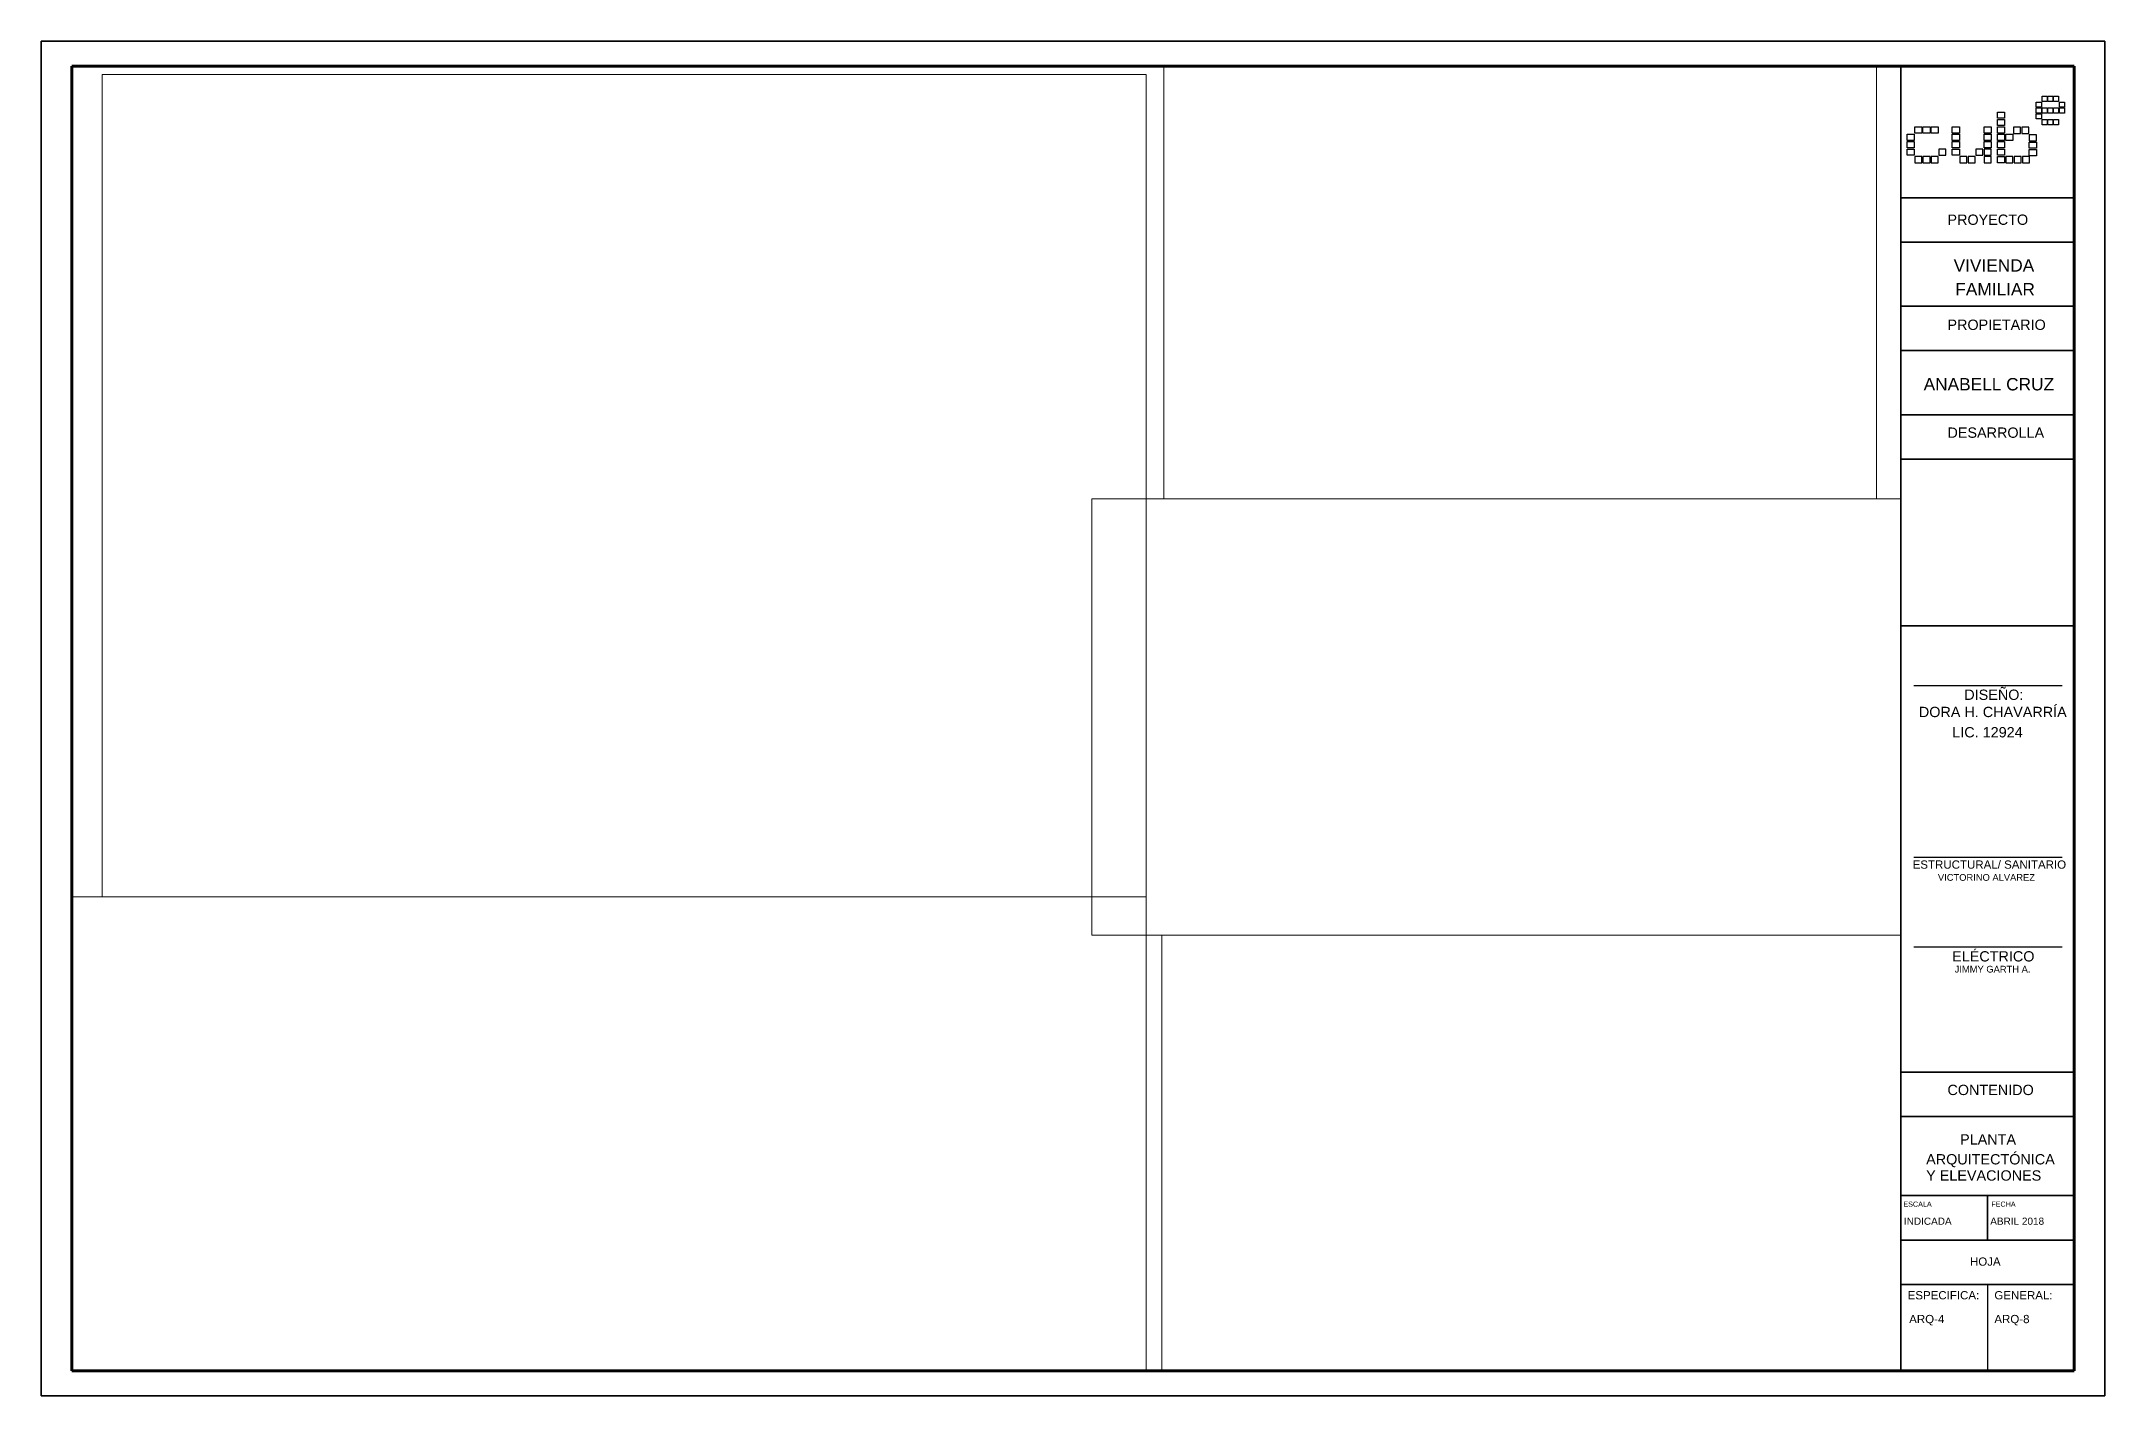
# Paper-space layout '4' of a CAD drawing. Header units: millimetres. Extents: x 115.8 to 182.3, y 122.9 to 166.6.
# The model-space entities are those that its viewports show. They can reach past a viewport. Long polylines and large blocks are cut down to what shows.
import ezdxf

# ---------------------------------------------------------------- set-up
doc = ezdxf.new("R2010")
doc.units = ezdxf.units.MM
doc.header["$LTSCALE"] = 0.5
for name, color, linetype in [('CAJETIN', 6, 'Continuous'), ('curvas', 250, 'Continuous'), ('HATCH', 8, 'Continuous'), ('SectionCutEdges', 7, 'Continuous'), ('Techos', 2, 'Continuous'), ('texto', 3, 'Continuous')]:
    doc.layers.add(name, color=color, linetype=linetype)
doc.styles.add('A', font='arial.ttf')

msp = doc.modelspace()

# ---------------------------------------------------------------- hatches: boundary and pattern name
at = {"layer": 'HATCH', "ltscale": 0.5}
h = msp.add_hatch(dxfattribs=at)
h.set_pattern_fill('AR-CONC', color=256, scale=6)
h.paths.add_polyline_path([(22.378, 49.107), (22.218, 49.107), (22.218, 47.82), (19.871, 47.82), (19.871, 47.67), (22.378, 47.67)])

psp = doc.layouts.new('4')

# ---------------------------------------------------------------- linework, layer by layer
at = {"layer": 'CAJETIN', "color": 0, "lineweight": 100}
for p, q in [((116.809, 165.756), (116.809, 123.735)), ((181.322, 165.756), (116.809, 165.756)), ((181.322, 123.735), (181.322, 165.756)), ((116.809, 123.735), (176.058, 123.735)), ((176.058, 123.735), (181.322, 123.735))]:
    psp.add_line(p, q, dxfattribs=at)
at = {"layer": 'CAJETIN', "color": 0, "lineweight": 35}
psp.add_line((175.735, 123.735), (175.735, 165.756), dxfattribs=at)
at = {"layer": 'CAJETIN', "color": 3, "lineweight": 35}
for p, q in [((181.322, 161.519), (175.735, 161.519)), ((181.322, 160.09), (175.735, 160.09)), ((181.322, 158.023), (175.735, 158.023)), ((181.322, 156.594), (175.735, 156.594)), ((181.322, 154.527), (175.735, 154.527)), ((181.322, 153.098), (175.735, 153.098)), ((181.322, 147.726), (175.735, 147.726)), ((181.322, 129.379), (175.735, 129.379)), ((178.528, 129.379), (178.528, 127.95)), ((181.322, 127.95), (175.735, 127.95))]:
    psp.add_line(p, q, dxfattribs=at)
at = {"layer": 'CAJETIN', "color": 4, "lineweight": 35}
for p, q in [((181.322, 133.36), (175.735, 133.36)), ((181.322, 131.931), (175.735, 131.931)), ((181.322, 126.52), (175.735, 126.52))]:
    psp.add_line(p, q, dxfattribs=at)
at = {"layer": 'CAJETIN', "color": 0, "lineweight": 35}
psp.add_lwpolyline([(115.822, 122.936), (182.302, 122.936), (182.302, 166.556), (115.822, 166.556)], close=True, dxfattribs=at)
at = {"layer": 'curvas', "color": 1, "linetype": 'ByBlock', "lineweight": -2}
for points in [[(178.848, 164.278), (179.076, 164.278), (179.076, 164.078), (178.848, 164.078)], [(180.096, 164.596), (180.26, 164.596), (180.26, 164.43), (180.096, 164.43)], [(180.096, 164.408), (180.26, 164.408), (180.26, 164.242), (180.096, 164.242)], [(180.096, 164.22), (180.26, 164.22), (180.26, 164.054), (180.096, 164.054)], [(180.282, 164.783), (180.446, 164.783), (180.446, 164.618), (180.282, 164.618)], [(180.282, 164.408), (180.446, 164.408), (180.446, 164.242), (180.282, 164.242)], [(180.468, 164.783), (180.632, 164.783), (180.632, 164.618), (180.468, 164.618)], [(180.468, 164.408), (180.632, 164.408), (180.632, 164.242), (180.468, 164.242)], [(180.654, 164.783), (180.818, 164.783), (180.818, 164.618), (180.654, 164.618)], [(180.654, 164.408), (180.818, 164.408), (180.818, 164.242), (180.654, 164.242)], [(180.84, 164.596), (181.004, 164.596), (181.004, 164.43), (180.84, 164.43)], [(180.84, 164.408), (181.004, 164.408), (181.004, 164.242), (180.84, 164.242)], [(175.935, 163.562), (176.163, 163.562), (176.163, 163.362), (175.935, 163.362)], [(176.18, 163.801), (176.408, 163.801), (176.408, 163.6), (176.18, 163.6)], [(176.446, 163.801), (176.674, 163.801), (176.674, 163.6), (176.446, 163.6)], [(176.713, 163.801), (176.941, 163.801), (176.941, 163.6), (176.713, 163.6)], [(177.392, 163.801), (177.62, 163.801), (177.62, 163.6), (177.392, 163.6)], [(177.392, 163.562), (177.62, 163.562), (177.62, 163.362), (177.392, 163.362)], [(178.414, 163.801), (178.642, 163.801), (178.642, 163.6), (178.414, 163.6)], [(178.414, 163.562), (178.642, 163.562), (178.642, 163.362), (178.414, 163.362)], [(178.848, 164.039), (179.076, 164.039), (179.076, 163.839), (178.848, 163.839)], [(178.848, 163.801), (179.076, 163.801), (179.076, 163.6), (178.848, 163.6)], [(178.848, 163.562), (179.076, 163.562), (179.076, 163.362), (178.848, 163.362)], [(179.115, 163.562), (179.343, 163.562), (179.343, 163.362), (179.115, 163.362)], [(179.588, 163.785), (179.359, 163.785), (179.359, 163.585), (179.588, 163.585)], [(179.854, 163.785), (179.626, 163.785), (179.626, 163.585), (179.854, 163.585)], [(179.871, 163.346), (180.099, 163.346), (180.099, 163.547), (179.871, 163.547)], [(180.282, 164.032), (180.446, 164.032), (180.446, 163.866), (180.282, 163.866)], [(180.468, 164.032), (180.632, 164.032), (180.632, 163.866), (180.468, 163.866)], [(180.654, 164.032), (180.818, 164.032), (180.818, 163.866), (180.654, 163.866)], [(175.935, 163.324), (176.163, 163.324), (176.163, 163.123), (175.935, 163.123)], [(175.935, 163.085), (176.163, 163.085), (176.163, 162.885), (175.935, 162.885)], [(177.186, 163.085), (176.957, 163.085), (176.957, 162.885), (177.186, 162.885)], [(177.392, 163.324), (177.62, 163.324), (177.62, 163.123), (177.392, 163.123)], [(177.392, 163.085), (177.62, 163.085), (177.62, 162.885), (177.392, 162.885)], [(178.376, 163.085), (178.148, 163.085), (178.148, 162.885), (178.376, 162.885)], [(178.414, 163.324), (178.642, 163.324), (178.642, 163.123), (178.414, 163.123)], [(178.414, 162.885), (178.642, 162.885), (178.642, 163.085), (178.414, 163.085)], [(178.848, 163.324), (179.076, 163.324), (179.076, 163.123), (178.848, 163.123)], [(178.848, 163.085), (179.076, 163.085), (179.076, 162.885), (178.848, 162.885)], [(179.871, 163.308), (180.099, 163.308), (180.099, 163.108), (179.871, 163.108)], [(179.871, 163.07), (180.099, 163.07), (180.099, 162.869), (179.871, 162.869)], [(176.18, 162.646), (176.408, 162.646), (176.408, 162.846), (176.18, 162.846)], [(176.446, 162.646), (176.674, 162.646), (176.674, 162.846), (176.446, 162.846)], [(176.713, 162.646), (176.941, 162.646), (176.941, 162.846), (176.713, 162.846)], [(177.636, 162.646), (177.864, 162.646), (177.864, 162.846), (177.636, 162.846)], [(177.903, 162.646), (178.131, 162.646), (178.131, 162.846), (177.903, 162.846)], [(178.414, 162.646), (178.642, 162.646), (178.642, 162.846), (178.414, 162.846)], [(178.848, 162.846), (179.076, 162.846), (179.076, 162.646), (178.848, 162.646)], [(179.115, 162.646), (179.343, 162.646), (179.343, 162.846), (179.115, 162.846)], [(179.381, 162.646), (179.609, 162.646), (179.609, 162.846), (179.381, 162.846)], [(179.648, 162.646), (179.876, 162.646), (179.876, 162.846), (179.648, 162.846)]]:
    psp.add_lwpolyline(points, close=True, dxfattribs=at)
at = {"layer": 'Techos', "color": 4}
for p, q in [((176.147, 145.813), (180.93, 145.813)), ((176.147, 140.283), (180.93, 140.283)), ((176.147, 137.387), (180.93, 137.387)), ((178.528, 126.52), (178.528, 123.735))]:
    psp.add_line(p, q, dxfattribs=at)

# ---------------------------------------------------------------- texts
at = {"layer": 'texto', "style": 'A'}
for s, height, p in [('PROYECTO ', 0.3318, (177.235, 160.644)), ('PROPIETARIO', 0.33179, (177.235, 157.26)), ('DESARROLLA', 0.3318, (177.235, 153.786)), ('DISEÑO:', 0.3318, (177.777, 145.345)), ('ESTRUCTURAL/ SANITARIO ', 0.26544, (176.114, 139.909)), ('ELÉCTRICO ', 0.3318, (177.386, 136.92)), ('CONTENIDO ', 0.3318, (177.235, 132.618)), ('PLANTA ', 0.3318, (177.642, 131.023)), ('ARQUITECTÓNICA', 0.33179, (176.548, 130.384)), ('Y ELEVACIONES', 0.33179, (176.548, 129.863)), ('ESCALA', 0.1659, (175.814, 129.022)), ('FECHA', 0.1659, (178.646, 129.022)), ('HOJA', 0.2654, (177.96, 127.122)), ('ESPECIFICA:', 0.26544, (175.952, 126.039)), ('GENERAL:', 0.2654, (178.746, 126.039)), ('ARQ-4', 0.2654, (176.002, 125.272)), ('ARQ-8', 0.2654, (178.746, 125.272))]:
    psp.add_text(s, height=height, dxfattribs=at).set_placement(p)
at = {"layer": 'texto', "color": 2, "style": 'A'}
for s, height, p in [('VIVIENDA ', 0.3982, (177.434, 159.138)), ('FAMILIAR', 0.3982, (177.488, 158.371)), ('ANABELL CRUZ ', 0.39815, (176.468, 155.312)), ('DORA H. CHAVARRÍA', 0.33179, (176.314, 144.79)), ('LIC. 12924', 0.3318, (177.391, 144.137)), ('VICTORINO ALVAREZ', 0.21545, (176.928, 139.519)), ('JIMMY GARTH A.', 0.21545, (177.468, 136.565)), ('INDICADA', 0.2304, (175.832, 128.441)), ('ABRIL 2018', 0.2304, (178.614, 128.441))]:
    psp.add_text(s, height=height, dxfattribs=at).set_placement(p)

# ---------------------------------------------------------------- viewports
at = {"layer": 'SectionCutEdges'}
for center, size, view_center_point, view_height, status in [((163.467, 158.786), (22.966, 13.93968), (-140.416, 56.749), 10.48096, 4), ((162.701, 144.793), (26.069, 14.04534), (-104.645, 56.853), 10.56041, 5), ((134.113, 131.369), (34.608, 15.2671), (-74.773, 56.19), 11.47902, 3), ((163.829, 130.753), (23.813, 14.03542), (-43.284, 56.567), 10.5292, 6)]:
    psp.add_viewport(center=center, size=size, view_center_point=view_center_point, view_height=view_height, status=status, dxfattribs=at)
psp.add_viewport(center=(134.6, 152.244), size=(33.634, 26.48307), view_center_point=(7.371, 54.672), view_height=19.91208, dxfattribs=at)

doc.saveas('drawing.dxf')
